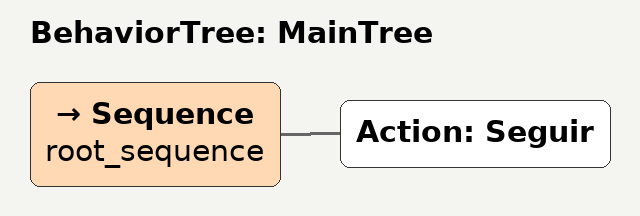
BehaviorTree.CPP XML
<root main_tree_to_execute = "MainTree" >
     <BehaviorTree ID="MainTree">
        <Sequence name="root_sequence">
            <Action ID="Seguir"/>
        </Sequence>
     </BehaviorTree>
 </root>
